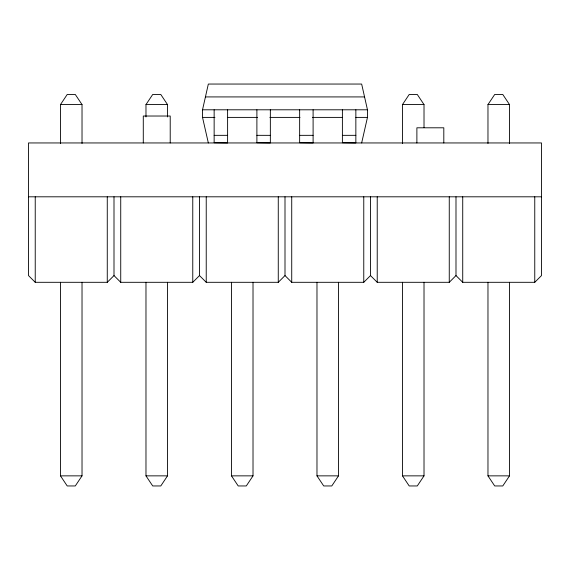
<?xml version="1.0" encoding="UTF-8"?>
<svg xmlns="http://www.w3.org/2000/svg" width="570" height="570" viewBox="0 0 570 570"><rect width="100%" height="100%" fill="white"/><g stroke="black" fill="none" stroke-linecap="round" stroke-linejoin="round"><path stroke-width="0.85" d="M208.335 142.949L202.528 117.399L202.528 109.796L208.335 84.046L361.658 84.046L367.465 109.796L367.465 117.399L361.658 142.949M60.477 143.462L60.477 104.574L67.21 94.477L75.29 94.477L82.023 104.574L82.023 143.462M145.977 116.95L145.977 104.574L152.71 94.477L160.79 94.477L167.523 104.574L167.523 116.95M82.023 282.307L82.023 475.857L75.29 485.953L67.21 485.953L60.477 475.857L60.477 282.307M402.477 143.462L402.477 104.574L409.203 94.477L417.283 94.477L424.016 104.574L424.016 127.559M167.523 282.307L167.523 475.857L160.79 485.953L152.71 485.953L145.977 475.857L145.977 282.307M487.97 143.462L487.97 104.574L494.703 94.477L502.783 94.477L509.516 104.574L509.516 143.462M253.016 282.307L253.016 475.857L246.29 485.953L238.21 485.953L231.477 475.857L231.477 282.307M338.516 282.307L338.516 475.857L331.783 485.953L323.71 485.953L316.977 475.857L316.977 282.307M424.016 282.307L424.016 475.857L417.283 485.953L409.203 485.953L402.477 475.857L402.477 282.307M509.516 282.307L509.516 475.857L502.783 485.953L494.703 485.953L487.97 475.857L487.97 282.307M455.993 196.807L455.993 275.574L462.726 282.307L534.76 282.307L541.493 275.574L541.5 142.949L28.5 142.949L28.5 275.574L35.233 282.307L107.267 282.307L114 275.574L114 196.807M114 275.574L120.733 282.307L192.767 282.307L199.5 275.574L199.5 196.807M199.5 275.574L206.233 282.307L278.267 282.307L285 275.574L285 196.807M285 275.574L291.726 282.307L363.767 282.307L370.493 275.574L370.493 196.807M370.493 275.574L377.226 282.307L449.26 282.307L455.993 275.574M205.428 96.921L364.565 96.921M60.477 104.574L82.023 104.574M145.977 104.574L167.523 104.574M402.477 104.574L424.016 104.574M487.97 104.574L509.516 104.574M202.528 109.796L367.465 109.796M202.528 117.399L214.933 117.399M227.344 117.399L257.476 117.399M269.881 117.399L300.019 117.399M312.424 117.399L342.556 117.399M355.851 117.399L367.465 117.399M214.142 135.347L227.608 135.332M256.892 135.332L270.351 135.347M299.642 135.347L313.101 135.332M342.392 135.347L355.851 135.332M28.5 196.807L541.5 196.807M60.477 475.857L82.023 475.857M145.977 475.857L167.523 475.857M231.477 475.857L253.016 475.857M316.977 475.857L338.516 475.857M402.477 475.857L424.016 475.857M487.97 475.857L509.516 475.857M534.76 196.807L534.76 282.307M462.726 196.807L462.726 282.307M449.26 196.807L449.26 282.307M443.809 142.949L443.809 127.801L416.884 127.801L416.884 142.949M377.226 196.807L377.226 282.307M363.767 196.807L363.767 282.307M355.851 109.796L355.851 142.949L342.392 142.749L342.392 109.796M313.101 109.796L313.101 142.949L299.642 142.749L299.642 109.796M291.726 196.807L291.726 282.307M278.267 196.807L278.267 282.307M270.351 109.796L270.351 142.949L256.892 142.749L256.892 109.796M227.608 109.796L227.608 142.949L214.142 142.749L214.142 109.796M206.233 196.807L206.233 282.307M192.767 196.807L192.767 282.307M170.216 142.949L170.216 116.024L143.284 116.024L143.284 142.949M120.733 196.807L120.733 282.307M107.267 196.807L107.267 282.307M35.233 196.807L35.233 282.307"/></g></svg>
